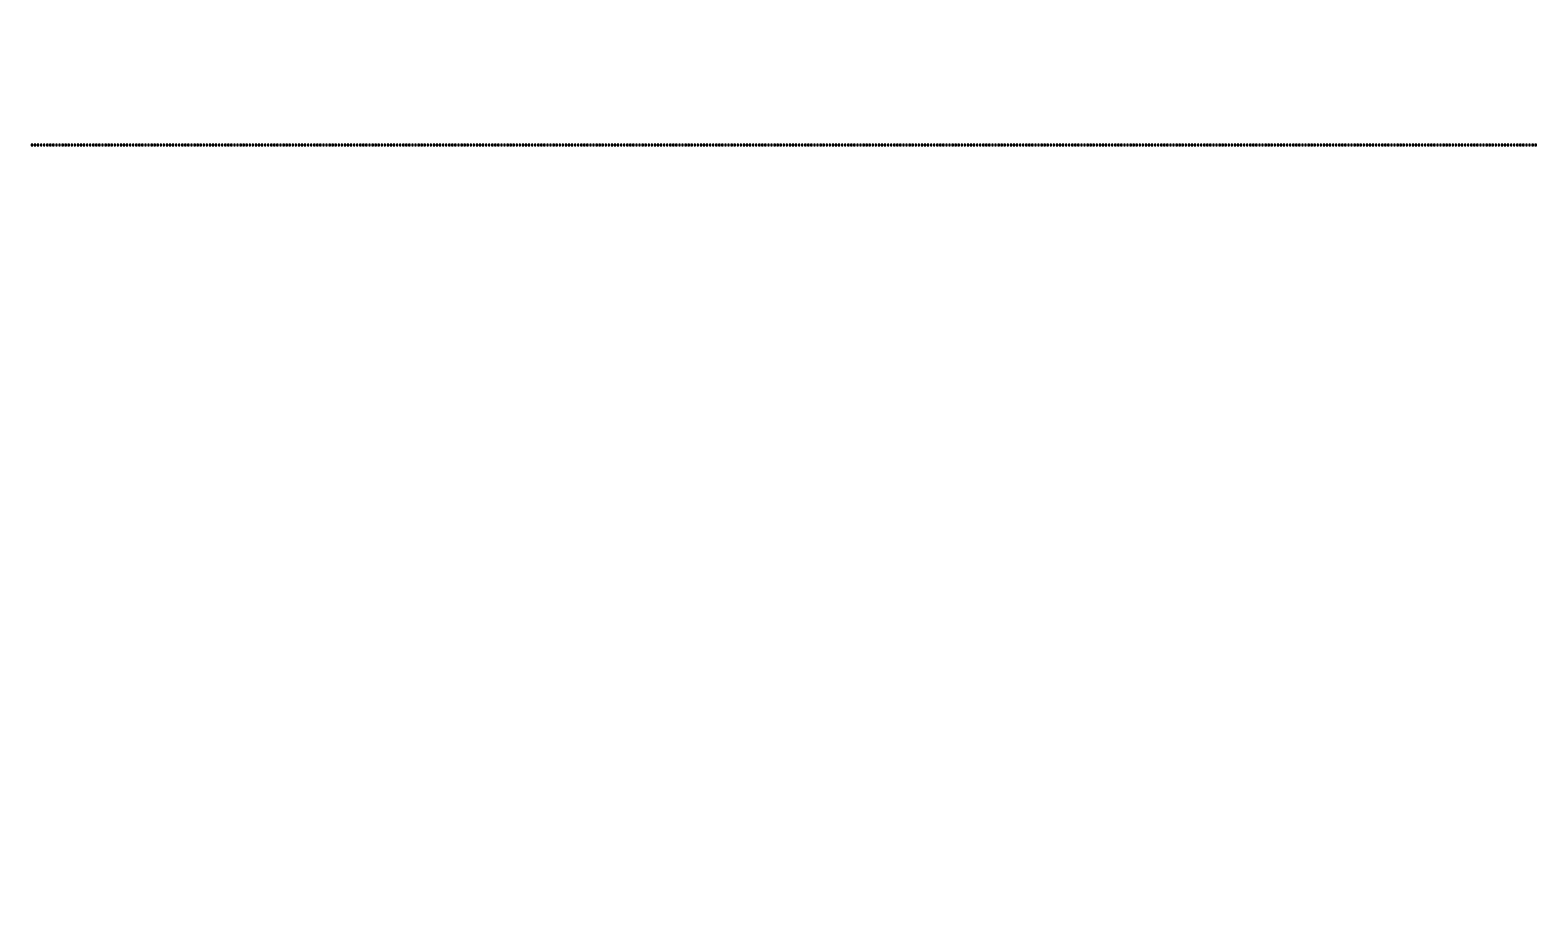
# Model space of a CAD drawing. Header units: inches. Extents: x 734146 to 834146, y 204695 to 304695.
# Drawn here: x 745722 to 748669, y 244279 to 245972 of the extents above; entities that cross this region are included whole.
import ezdxf

# ---------------------------------------------------------------- set-up
doc = ezdxf.new("R2010")
doc.units = ezdxf.units.IN
doc.header["$MEASUREMENT"] = 0

msp = doc.modelspace()

# ---------------------------------------------------------------- linework, layer by layer
for points in [[(745723.6, 245746.1), (745726.6, 245746.1), (745726.6, 245749.1), (745723.6, 245749.1)], [(745729.6, 245746.1), (745732.6, 245746.1), (745732.6, 245749.1), (745729.6, 245749.1)], [(745735.6, 245746.1), (745738.6, 245746.1), (745738.6, 245749.1), (745735.6, 245749.1)], [(745741.6, 245746.1), (745744.6, 245746.1), (745744.6, 245749.1), (745741.6, 245749.1)], [(745747.6, 245746.1), (745750.6, 245746.1), (745750.6, 245749.1), (745747.6, 245749.1)], [(745753.6, 245746.1), (745756.6, 245746.1), (745756.6, 245749.1), (745753.6, 245749.1)], [(745759.6, 245746.1), (745762.6, 245746.1), (745762.6, 245749.1), (745759.6, 245749.1)], [(745765.6, 245746.1), (745768.6, 245746.1), (745768.6, 245749.1), (745765.6, 245749.1)], [(745771.6, 245746.1), (745774.6, 245746.1), (745774.6, 245749.1), (745771.6, 245749.1)], [(745777.6, 245746.1), (745780.6, 245746.1), (745780.6, 245749.1), (745777.6, 245749.1)], [(745783.6, 245746.1), (745786.6, 245746.1), (745786.6, 245749.1), (745783.6, 245749.1)], [(745789.6, 245746.1), (745792.6, 245746.1), (745792.6, 245749.1), (745789.6, 245749.1)], [(745795.6, 245746.1), (745798.6, 245746.1), (745798.6, 245749.1), (745795.6, 245749.1)], [(745801.6, 245746.1), (745804.6, 245746.1), (745804.6, 245749.1), (745801.6, 245749.1)], [(745807.6, 245746.1), (745810.6, 245746.1), (745810.6, 245749.1), (745807.6, 245749.1)], [(745813.6, 245746.1), (745816.6, 245746.1), (745816.6, 245749.1), (745813.6, 245749.1)], [(745819.6, 245746.1), (745822.6, 245746.1), (745822.6, 245749.1), (745819.6, 245749.1)], [(745825.6, 245746.1), (745828.6, 245746.1), (745828.6, 245749.1), (745825.6, 245749.1)], [(745831.6, 245746.1), (745834.6, 245746.1), (745834.6, 245749.1), (745831.6, 245749.1)], [(745837.6, 245746.1), (745840.6, 245746.1), (745840.6, 245749.1), (745837.6, 245749.1)], [(745843.6, 245746.1), (745846.6, 245746.1), (745846.6, 245749.1), (745843.6, 245749.1)], [(745849.6, 245746.1), (745852.6, 245746.1), (745852.6, 245749.1), (745849.6, 245749.1)], [(745855.6, 245746.1), (745858.6, 245746.1), (745858.6, 245749.1), (745855.6, 245749.1)], [(745861.6, 245746.1), (745864.6, 245746.1), (745864.6, 245749.1), (745861.6, 245749.1)], [(745867.6, 245746.1), (745870.6, 245746.1), (745870.6, 245749.1), (745867.6, 245749.1)], [(745873.6, 245746.1), (745876.6, 245746.1), (745876.6, 245749.1), (745873.6, 245749.1)], [(745879.6, 245746.1), (745882.6, 245746.1), (745882.6, 245749.1), (745879.6, 245749.1)], [(745885.6, 245746.1), (745888.6, 245746.1), (745888.6, 245749.1), (745885.6, 245749.1)], [(745891.6, 245746.1), (745894.6, 245746.1), (745894.6, 245749.1), (745891.6, 245749.1)], [(745897.6, 245746.1), (745900.6, 245746.1), (745900.6, 245749.1), (745897.6, 245749.1)], [(745903.6, 245746.1), (745906.6, 245746.1), (745906.6, 245749.1), (745903.6, 245749.1)], [(745909.6, 245746.1), (745912.6, 245746.1), (745912.6, 245749.1), (745909.6, 245749.1)], [(745915.6, 245746.1), (745918.6, 245746.1), (745918.6, 245749.1), (745915.6, 245749.1)], [(745921.6, 245746.1), (745924.6, 245746.1), (745924.6, 245749.1), (745921.6, 245749.1)], [(745927.6, 245746.1), (745930.6, 245746.1), (745930.6, 245749.1), (745927.6, 245749.1)], [(745933.6, 245746.1), (745936.6, 245746.1), (745936.6, 245749.1), (745933.6, 245749.1)], [(745939.6, 245746.1), (745942.6, 245746.1), (745942.6, 245749.1), (745939.6, 245749.1)], [(745945.6, 245746.1), (745948.6, 245746.1), (745948.6, 245749.1), (745945.6, 245749.1)], [(745951.6, 245746.1), (745954.6, 245746.1), (745954.6, 245749.1), (745951.6, 245749.1)], [(745957.6, 245746.1), (745960.6, 245746.1), (745960.6, 245749.1), (745957.6, 245749.1)], [(745963.6, 245746.1), (745966.6, 245746.1), (745966.6, 245749.1), (745963.6, 245749.1)], [(745969.6, 245746.1), (745972.6, 245746.1), (745972.6, 245749.1), (745969.6, 245749.1)], [(745975.6, 245746.1), (745978.6, 245746.1), (745978.6, 245749.1), (745975.6, 245749.1)], [(745981.6, 245746.1), (745984.6, 245746.1), (745984.6, 245749.1), (745981.6, 245749.1)], [(745987.6, 245746.1), (745990.6, 245746.1), (745990.6, 245749.1), (745987.6, 245749.1)], [(745993.6, 245746.1), (745996.6, 245746.1), (745996.6, 245749.1), (745993.6, 245749.1)], [(745999.6, 245746.1), (746002.6, 245746.1), (746002.6, 245749.1), (745999.6, 245749.1)], [(746005.6, 245746.1), (746008.6, 245746.1), (746008.6, 245749.1), (746005.6, 245749.1)], [(746011.6, 245746.1), (746014.6, 245746.1), (746014.6, 245749.1), (746011.6, 245749.1)], [(746017.6, 245746.1), (746020.6, 245746.1), (746020.6, 245749.1), (746017.6, 245749.1)], [(746023.6, 245746.1), (746026.6, 245746.1), (746026.6, 245749.1), (746023.6, 245749.1)], [(746029.6, 245746.1), (746032.6, 245746.1), (746032.6, 245749.1), (746029.6, 245749.1)], [(746035.6, 245746.1), (746038.6, 245746.1), (746038.6, 245749.1), (746035.6, 245749.1)], [(746041.6, 245746.1), (746044.6, 245746.1), (746044.6, 245749.1), (746041.6, 245749.1)], [(746047.6, 245746.1), (746050.6, 245746.1), (746050.6, 245749.1), (746047.6, 245749.1)], [(746053.6, 245746.1), (746056.6, 245746.1), (746056.6, 245749.1), (746053.6, 245749.1)], [(746059.6, 245746.1), (746062.6, 245746.1), (746062.6, 245749.1), (746059.6, 245749.1)], [(746065.6, 245746.1), (746068.6, 245746.1), (746068.6, 245749.1), (746065.6, 245749.1)], [(746071.6, 245746.1), (746074.6, 245746.1), (746074.6, 245749.1), (746071.6, 245749.1)], [(746077.6, 245746.1), (746080.6, 245746.1), (746080.6, 245749.1), (746077.6, 245749.1)], [(746083.6, 245746.1), (746086.6, 245746.1), (746086.6, 245749.1), (746083.6, 245749.1)], [(746089.6, 245746.1), (746092.6, 245746.1), (746092.6, 245749.1), (746089.6, 245749.1)], [(746095.6, 245746.1), (746098.6, 245746.1), (746098.6, 245749.1), (746095.6, 245749.1)], [(746101.6, 245746.1), (746104.6, 245746.1), (746104.6, 245749.1), (746101.6, 245749.1)], [(746107.6, 245746.1), (746110.6, 245746.1), (746110.6, 245749.1), (746107.6, 245749.1)], [(746113.6, 245746.1), (746116.6, 245746.1), (746116.6, 245749.1), (746113.6, 245749.1)], [(746119.6, 245746.1), (746122.6, 245746.1), (746122.6, 245749.1), (746119.6, 245749.1)], [(746125.6, 245746.1), (746128.6, 245746.1), (746128.6, 245749.1), (746125.6, 245749.1)], [(746131.6, 245746.1), (746134.6, 245746.1), (746134.6, 245749.1), (746131.6, 245749.1)], [(746137.6, 245746.1), (746140.6, 245746.1), (746140.6, 245749.1), (746137.6, 245749.1)], [(746143.6, 245746.1), (746146.6, 245746.1), (746146.6, 245749.1), (746143.6, 245749.1)], [(746149.6, 245746.1), (746152.6, 245746.1), (746152.6, 245749.1), (746149.6, 245749.1)], [(746155.6, 245746.1), (746158.6, 245746.1), (746158.6, 245749.1), (746155.6, 245749.1)], [(746161.6, 245746.1), (746164.6, 245746.1), (746164.6, 245749.1), (746161.6, 245749.1)], [(746167.6, 245746.1), (746170.6, 245746.1), (746170.6, 245749.1), (746167.6, 245749.1)], [(746173.6, 245746.1), (746176.6, 245746.1), (746176.6, 245749.1), (746173.6, 245749.1)], [(746179.6, 245746.1), (746182.6, 245746.1), (746182.6, 245749.1), (746179.6, 245749.1)], [(746185.6, 245746.1), (746188.6, 245746.1), (746188.6, 245749.1), (746185.6, 245749.1)], [(746191.6, 245746.1), (746194.6, 245746.1), (746194.6, 245749.1), (746191.6, 245749.1)], [(746197.6, 245746.1), (746200.6, 245746.1), (746200.6, 245749.1), (746197.6, 245749.1)], [(746203.6, 245746.1), (746206.6, 245746.1), (746206.6, 245749.1), (746203.6, 245749.1)], [(746209.6, 245746.1), (746212.6, 245746.1), (746212.6, 245749.1), (746209.6, 245749.1)], [(746215.6, 245746.1), (746218.6, 245746.1), (746218.6, 245749.1), (746215.6, 245749.1)], [(746221.6, 245746.1), (746224.6, 245746.1), (746224.6, 245749.1), (746221.6, 245749.1)], [(746227.6, 245746.1), (746230.6, 245746.1), (746230.6, 245749.1), (746227.6, 245749.1)], [(746233.6, 245746.1), (746236.6, 245746.1), (746236.6, 245749.1), (746233.6, 245749.1)], [(746239.6, 245746.1), (746242.6, 245746.1), (746242.6, 245749.1), (746239.6, 245749.1)], [(746245.6, 245746.1), (746248.6, 245746.1), (746248.6, 245749.1), (746245.6, 245749.1)], [(746251.6, 245746.1), (746254.6, 245746.1), (746254.6, 245749.1), (746251.6, 245749.1)], [(746257.6, 245746.1), (746260.6, 245746.1), (746260.6, 245749.1), (746257.6, 245749.1)], [(746263.6, 245746.1), (746266.6, 245746.1), (746266.6, 245749.1), (746263.6, 245749.1)], [(746269.6, 245746.1), (746272.6, 245746.1), (746272.6, 245749.1), (746269.6, 245749.1)], [(746275.6, 245746.1), (746278.6, 245746.1), (746278.6, 245749.1), (746275.6, 245749.1)], [(746281.6, 245746.1), (746284.6, 245746.1), (746284.6, 245749.1), (746281.6, 245749.1)], [(746287.6, 245746.1), (746290.6, 245746.1), (746290.6, 245749.1), (746287.6, 245749.1)], [(746293.6, 245746.1), (746296.6, 245746.1), (746296.6, 245749.1), (746293.6, 245749.1)], [(746299.6, 245746.1), (746302.6, 245746.1), (746302.6, 245749.1), (746299.6, 245749.1)], [(746305.6, 245746.1), (746308.6, 245746.1), (746308.6, 245749.1), (746305.6, 245749.1)], [(746311.6, 245746.1), (746314.6, 245746.1), (746314.6, 245749.1), (746311.6, 245749.1)], [(746317.6, 245746.1), (746320.6, 245746.1), (746320.6, 245749.1), (746317.6, 245749.1)], [(746323.6, 245746.1), (746326.6, 245746.1), (746326.6, 245749.1), (746323.6, 245749.1)], [(746329.6, 245746.1), (746332.6, 245746.1), (746332.6, 245749.1), (746329.6, 245749.1)], [(746335.6, 245746.1), (746338.6, 245746.1), (746338.6, 245749.1), (746335.6, 245749.1)], [(746341.6, 245746.1), (746344.6, 245746.1), (746344.6, 245749.1), (746341.6, 245749.1)], [(746347.6, 245746.1), (746350.6, 245746.1), (746350.6, 245749.1), (746347.6, 245749.1)], [(746353.6, 245746.1), (746356.6, 245746.1), (746356.6, 245749.1), (746353.6, 245749.1)], [(746359.6, 245746.1), (746362.6, 245746.1), (746362.6, 245749.1), (746359.6, 245749.1)], [(746365.6, 245746.1), (746368.6, 245746.1), (746368.6, 245749.1), (746365.6, 245749.1)], [(746371.6, 245746.1), (746374.6, 245746.1), (746374.6, 245749.1), (746371.6, 245749.1)], [(746377.6, 245746.1), (746380.6, 245746.1), (746380.6, 245749.1), (746377.6, 245749.1)], [(746383.6, 245746.1), (746386.6, 245746.1), (746386.6, 245749.1), (746383.6, 245749.1)], [(746389.6, 245746.1), (746392.6, 245746.1), (746392.6, 245749.1), (746389.6, 245749.1)], [(746395.6, 245746.1), (746398.6, 245746.1), (746398.6, 245749.1), (746395.6, 245749.1)], [(746401.6, 245746.1), (746404.6, 245746.1), (746404.6, 245749.1), (746401.6, 245749.1)], [(746407.6, 245746.1), (746410.6, 245746.1), (746410.6, 245749.1), (746407.6, 245749.1)], [(746413.6, 245746.1), (746416.6, 245746.1), (746416.6, 245749.1), (746413.6, 245749.1)], [(746419.6, 245746.1), (746422.6, 245746.1), (746422.6, 245749.1), (746419.6, 245749.1)], [(746425.6, 245746.1), (746428.6, 245746.1), (746428.6, 245749.1), (746425.6, 245749.1)], [(746431.6, 245746.1), (746434.6, 245746.1), (746434.6, 245749.1), (746431.6, 245749.1)], [(746437.6, 245746.1), (746440.6, 245746.1), (746440.6, 245749.1), (746437.6, 245749.1)], [(746443.6, 245746.1), (746446.6, 245746.1), (746446.6, 245749.1), (746443.6, 245749.1)], [(746449.6, 245746.1), (746452.6, 245746.1), (746452.6, 245749.1), (746449.6, 245749.1)], [(746455.6, 245746.1), (746458.6, 245746.1), (746458.6, 245749.1), (746455.6, 245749.1)], [(746461.6, 245746.1), (746464.6, 245746.1), (746464.6, 245749.1), (746461.6, 245749.1)], [(746467.6, 245746.1), (746470.6, 245746.1), (746470.6, 245749.1), (746467.6, 245749.1)], [(746473.6, 245746.1), (746476.6, 245746.1), (746476.6, 245749.1), (746473.6, 245749.1)], [(746479.6, 245746.1), (746482.6, 245746.1), (746482.6, 245749.1), (746479.6, 245749.1)], [(746485.6, 245746.1), (746488.6, 245746.1), (746488.6, 245749.1), (746485.6, 245749.1)], [(746491.6, 245746.1), (746494.6, 245746.1), (746494.6, 245749.1), (746491.6, 245749.1)], [(746497.6, 245746.1), (746500.6, 245746.1), (746500.6, 245749.1), (746497.6, 245749.1)], [(746503.6, 245746.1), (746506.6, 245746.1), (746506.6, 245749.1), (746503.6, 245749.1)], [(746509.6, 245746.1), (746512.6, 245746.1), (746512.6, 245749.1), (746509.6, 245749.1)], [(746515.6, 245746.1), (746518.6, 245746.1), (746518.6, 245749.1), (746515.6, 245749.1)], [(746521.6, 245746.1), (746524.6, 245746.1), (746524.6, 245749.1), (746521.6, 245749.1)], [(746527.6, 245746.1), (746530.6, 245746.1), (746530.6, 245749.1), (746527.6, 245749.1)], [(746533.6, 245746.1), (746536.6, 245746.1), (746536.6, 245749.1), (746533.6, 245749.1)], [(746539.6, 245746.1), (746542.6, 245746.1), (746542.6, 245749.1), (746539.6, 245749.1)], [(746545.6, 245746.1), (746548.6, 245746.1), (746548.6, 245749.1), (746545.6, 245749.1)], [(746551.6, 245746.1), (746554.6, 245746.1), (746554.6, 245749.1), (746551.6, 245749.1)], [(746557.6, 245746.1), (746560.6, 245746.1), (746560.6, 245749.1), (746557.6, 245749.1)], [(746563.6, 245746.1), (746566.6, 245746.1), (746566.6, 245749.1), (746563.6, 245749.1)], [(746569.6, 245746.1), (746572.6, 245746.1), (746572.6, 245749.1), (746569.6, 245749.1)], [(746575.6, 245746.1), (746578.6, 245746.1), (746578.6, 245749.1), (746575.6, 245749.1)], [(746581.6, 245746.1), (746584.6, 245746.1), (746584.6, 245749.1), (746581.6, 245749.1)], [(746587.6, 245746.1), (746590.6, 245746.1), (746590.6, 245749.1), (746587.6, 245749.1)], [(746593.6, 245746.1), (746596.6, 245746.1), (746596.6, 245749.1), (746593.6, 245749.1)], [(746599.6, 245746.1), (746602.6, 245746.1), (746602.6, 245749.1), (746599.6, 245749.1)], [(746605.6, 245746.1), (746608.6, 245746.1), (746608.6, 245749.1), (746605.6, 245749.1)], [(746611.6, 245746.1), (746614.6, 245746.1), (746614.6, 245749.1), (746611.6, 245749.1)], [(746617.6, 245746.1), (746620.6, 245746.1), (746620.6, 245749.1), (746617.6, 245749.1)], [(746623.6, 245746.1), (746626.6, 245746.1), (746626.6, 245749.1), (746623.6, 245749.1)], [(746629.6, 245746.1), (746632.6, 245746.1), (746632.6, 245749.1), (746629.6, 245749.1)], [(746635.6, 245746.1), (746638.6, 245746.1), (746638.6, 245749.1), (746635.6, 245749.1)], [(746641.6, 245746.1), (746644.6, 245746.1), (746644.6, 245749.1), (746641.6, 245749.1)], [(746647.6, 245746.1), (746650.6, 245746.1), (746650.6, 245749.1), (746647.6, 245749.1)], [(746653.6, 245746.1), (746656.6, 245746.1), (746656.6, 245749.1), (746653.6, 245749.1)], [(746659.6, 245746.1), (746662.6, 245746.1), (746662.6, 245749.1), (746659.6, 245749.1)], [(746665.6, 245746.1), (746668.6, 245746.1), (746668.6, 245749.1), (746665.6, 245749.1)], [(746671.6, 245746.1), (746674.6, 245746.1), (746674.6, 245749.1), (746671.6, 245749.1)], [(746677.6, 245746.1), (746680.6, 245746.1), (746680.6, 245749.1), (746677.6, 245749.1)], [(746683.6, 245746.1), (746686.6, 245746.1), (746686.6, 245749.1), (746683.6, 245749.1)], [(746689.6, 245746.1), (746692.6, 245746.1), (746692.6, 245749.1), (746689.6, 245749.1)], [(746695.6, 245746.1), (746698.6, 245746.1), (746698.6, 245749.1), (746695.6, 245749.1)], [(746701.6, 245746.1), (746704.6, 245746.1), (746704.6, 245749.1), (746701.6, 245749.1)], [(746707.6, 245746.1), (746710.6, 245746.1), (746710.6, 245749.1), (746707.6, 245749.1)], [(746713.6, 245746.1), (746716.6, 245746.1), (746716.6, 245749.1), (746713.6, 245749.1)], [(746719.6, 245746.1), (746722.6, 245746.1), (746722.6, 245749.1), (746719.6, 245749.1)], [(746725.6, 245746.1), (746728.6, 245746.1), (746728.6, 245749.1), (746725.6, 245749.1)], [(746731.6, 245746.1), (746734.6, 245746.1), (746734.6, 245749.1), (746731.6, 245749.1)], [(746737.6, 245746.1), (746740.6, 245746.1), (746740.6, 245749.1), (746737.6, 245749.1)], [(746743.6, 245746.1), (746746.6, 245746.1), (746746.6, 245749.1), (746743.6, 245749.1)], [(746749.6, 245746.1), (746752.6, 245746.1), (746752.6, 245749.1), (746749.6, 245749.1)], [(746755.6, 245746.1), (746758.6, 245746.1), (746758.6, 245749.1), (746755.6, 245749.1)], [(746761.6, 245746.1), (746764.6, 245746.1), (746764.6, 245749.1), (746761.6, 245749.1)], [(746767.6, 245746.1), (746770.6, 245746.1), (746770.6, 245749.1), (746767.6, 245749.1)], [(746773.6, 245746.1), (746776.6, 245746.1), (746776.6, 245749.1), (746773.6, 245749.1)], [(746779.6, 245746.1), (746782.6, 245746.1), (746782.6, 245749.1), (746779.6, 245749.1)], [(746785.6, 245746.1), (746788.6, 245746.1), (746788.6, 245749.1), (746785.6, 245749.1)], [(746791.6, 245746.1), (746794.6, 245746.1), (746794.6, 245749.1), (746791.6, 245749.1)], [(746797.6, 245746.1), (746800.6, 245746.1), (746800.6, 245749.1), (746797.6, 245749.1)], [(746803.6, 245746.1), (746806.6, 245746.1), (746806.6, 245749.1), (746803.6, 245749.1)], [(746809.6, 245746.1), (746812.6, 245746.1), (746812.6, 245749.1), (746809.6, 245749.1)], [(746815.6, 245746.1), (746818.6, 245746.1), (746818.6, 245749.1), (746815.6, 245749.1)], [(746821.6, 245746.1), (746824.6, 245746.1), (746824.6, 245749.1), (746821.6, 245749.1)], [(746827.6, 245746.1), (746830.6, 245746.1), (746830.6, 245749.1), (746827.6, 245749.1)], [(746833.6, 245746.1), (746836.6, 245746.1), (746836.6, 245749.1), (746833.6, 245749.1)], [(746839.6, 245746.1), (746842.6, 245746.1), (746842.6, 245749.1), (746839.6, 245749.1)], [(746845.6, 245746.1), (746848.6, 245746.1), (746848.6, 245749.1), (746845.6, 245749.1)], [(746851.6, 245746.1), (746854.6, 245746.1), (746854.6, 245749.1), (746851.6, 245749.1)], [(746857.6, 245746.1), (746860.6, 245746.1), (746860.6, 245749.1), (746857.6, 245749.1)], [(746863.6, 245746.1), (746866.6, 245746.1), (746866.6, 245749.1), (746863.6, 245749.1)], [(746869.6, 245746.1), (746872.6, 245746.1), (746872.6, 245749.1), (746869.6, 245749.1)], [(746875.6, 245746.1), (746878.6, 245746.1), (746878.6, 245749.1), (746875.6, 245749.1)], [(746881.6, 245746.1), (746884.6, 245746.1), (746884.6, 245749.1), (746881.6, 245749.1)], [(746887.6, 245746.1), (746890.6, 245746.1), (746890.6, 245749.1), (746887.6, 245749.1)], [(746893.6, 245746.1), (746896.6, 245746.1), (746896.6, 245749.1), (746893.6, 245749.1)], [(746899.6, 245746.1), (746902.6, 245746.1), (746902.6, 245749.1), (746899.6, 245749.1)], [(746905.6, 245746.1), (746908.6, 245746.1), (746908.6, 245749.1), (746905.6, 245749.1)], [(746911.6, 245746.1), (746914.6, 245746.1), (746914.6, 245749.1), (746911.6, 245749.1)], [(746917.6, 245746.1), (746920.6, 245746.1), (746920.6, 245749.1), (746917.6, 245749.1)], [(746923.6, 245746.1), (746926.6, 245746.1), (746926.6, 245749.1), (746923.6, 245749.1)], [(746929.6, 245746.1), (746932.6, 245746.1), (746932.6, 245749.1), (746929.6, 245749.1)], [(746935.6, 245746.1), (746938.6, 245746.1), (746938.6, 245749.1), (746935.6, 245749.1)], [(746941.6, 245746.1), (746944.6, 245746.1), (746944.6, 245749.1), (746941.6, 245749.1)], [(746947.6, 245746.1), (746950.6, 245746.1), (746950.6, 245749.1), (746947.6, 245749.1)], [(746953.6, 245746.1), (746956.6, 245746.1), (746956.6, 245749.1), (746953.6, 245749.1)], [(746959.6, 245746.1), (746962.6, 245746.1), (746962.6, 245749.1), (746959.6, 245749.1)], [(746965.6, 245746.1), (746968.6, 245746.1), (746968.6, 245749.1), (746965.6, 245749.1)], [(746971.6, 245746.1), (746974.6, 245746.1), (746974.6, 245749.1), (746971.6, 245749.1)], [(746977.6, 245746.1), (746980.6, 245746.1), (746980.6, 245749.1), (746977.6, 245749.1)], [(746983.6, 245746.1), (746986.6, 245746.1), (746986.6, 245749.1), (746983.6, 245749.1)], [(746989.6, 245746.1), (746992.6, 245746.1), (746992.6, 245749.1), (746989.6, 245749.1)], [(746995.6, 245746.1), (746998.6, 245746.1), (746998.6, 245749.1), (746995.6, 245749.1)], [(747001.6, 245746.1), (747004.6, 245746.1), (747004.6, 245749.1), (747001.6, 245749.1)], [(747007.6, 245746.1), (747010.6, 245746.1), (747010.6, 245749.1), (747007.6, 245749.1)], [(747013.6, 245746.1), (747016.6, 245746.1), (747016.6, 245749.1), (747013.6, 245749.1)], [(747019.6, 245746.1), (747022.6, 245746.1), (747022.6, 245749.1), (747019.6, 245749.1)], [(747025.6, 245746.1), (747028.6, 245746.1), (747028.6, 245749.1), (747025.6, 245749.1)], [(747031.6, 245746.1), (747034.6, 245746.1), (747034.6, 245749.1), (747031.6, 245749.1)], [(747037.6, 245746.1), (747040.6, 245746.1), (747040.6, 245749.1), (747037.6, 245749.1)], [(747043.6, 245746.1), (747046.6, 245746.1), (747046.6, 245749.1), (747043.6, 245749.1)], [(747049.6, 245746.1), (747052.6, 245746.1), (747052.6, 245749.1), (747049.6, 245749.1)], [(747055.6, 245746.1), (747058.6, 245746.1), (747058.6, 245749.1), (747055.6, 245749.1)], [(747061.6, 245746.1), (747064.6, 245746.1), (747064.6, 245749.1), (747061.6, 245749.1)], [(747067.6, 245746.1), (747070.6, 245746.1), (747070.6, 245749.1), (747067.6, 245749.1)], [(747073.6, 245746.1), (747076.6, 245746.1), (747076.6, 245749.1), (747073.6, 245749.1)], [(747079.6, 245746.1), (747082.6, 245746.1), (747082.6, 245749.1), (747079.6, 245749.1)], [(747085.6, 245746.1), (747088.6, 245746.1), (747088.6, 245749.1), (747085.6, 245749.1)], [(747091.6, 245746.1), (747094.6, 245746.1), (747094.6, 245749.1), (747091.6, 245749.1)], [(747097.6, 245746.1), (747100.6, 245746.1), (747100.6, 245749.1), (747097.6, 245749.1)], [(747103.6, 245746.1), (747106.6, 245746.1), (747106.6, 245749.1), (747103.6, 245749.1)], [(747109.6, 245746.1), (747112.6, 245746.1), (747112.6, 245749.1), (747109.6, 245749.1)], [(747115.6, 245746.1), (747118.6, 245746.1), (747118.6, 245749.1), (747115.6, 245749.1)], [(747121.6, 245746.1), (747124.6, 245746.1), (747124.6, 245749.1), (747121.6, 245749.1)], [(747127.6, 245746.1), (747130.6, 245746.1), (747130.6, 245749.1), (747127.6, 245749.1)], [(747133.6, 245746.1), (747136.6, 245746.1), (747136.6, 245749.1), (747133.6, 245749.1)], [(747139.6, 245746.1), (747142.6, 245746.1), (747142.6, 245749.1), (747139.6, 245749.1)], [(747145.6, 245746.1), (747148.6, 245746.1), (747148.6, 245749.1), (747145.6, 245749.1)], [(747151.6, 245746.1), (747154.6, 245746.1), (747154.6, 245749.1), (747151.6, 245749.1)], [(747157.6, 245746.1), (747160.6, 245746.1), (747160.6, 245749.1), (747157.6, 245749.1)], [(747163.6, 245746.1), (747166.6, 245746.1), (747166.6, 245749.1), (747163.6, 245749.1)], [(747169.6, 245746.1), (747172.6, 245746.1), (747172.6, 245749.1), (747169.6, 245749.1)], [(747175.6, 245746.1), (747178.6, 245746.1), (747178.6, 245749.1), (747175.6, 245749.1)], [(747181.6, 245746.1), (747184.6, 245746.1), (747184.6, 245749.1), (747181.6, 245749.1)], [(747187.6, 245746.1), (747190.6, 245746.1), (747190.6, 245749.1), (747187.6, 245749.1)], [(747193.6, 245746.1), (747196.6, 245746.1), (747196.6, 245749.1), (747193.6, 245749.1)], [(747199.6, 245746.1), (747202.6, 245746.1), (747202.6, 245749.1), (747199.6, 245749.1)], [(747205.6, 245746.1), (747208.6, 245746.1), (747208.6, 245749.1), (747205.6, 245749.1)], [(747211.6, 245746.1), (747214.6, 245746.1), (747214.6, 245749.1), (747211.6, 245749.1)], [(747217.6, 245746.1), (747220.6, 245746.1), (747220.6, 245749.1), (747217.6, 245749.1)], [(747223.6, 245746.1), (747226.6, 245746.1), (747226.6, 245749.1), (747223.6, 245749.1)], [(747229.6, 245746.1), (747232.6, 245746.1), (747232.6, 245749.1), (747229.6, 245749.1)], [(747235.6, 245746.1), (747238.6, 245746.1), (747238.6, 245749.1), (747235.6, 245749.1)], [(747241.6, 245746.1), (747244.6, 245746.1), (747244.6, 245749.1), (747241.6, 245749.1)], [(747247.6, 245746.1), (747250.6, 245746.1), (747250.6, 245749.1), (747247.6, 245749.1)], [(747253.6, 245746.1), (747256.6, 245746.1), (747256.6, 245749.1), (747253.6, 245749.1)], [(747259.6, 245746.1), (747262.6, 245746.1), (747262.6, 245749.1), (747259.6, 245749.1)], [(747265.6, 245746.1), (747268.6, 245746.1), (747268.6, 245749.1), (747265.6, 245749.1)], [(747271.6, 245746.1), (747274.6, 245746.1), (747274.6, 245749.1), (747271.6, 245749.1)], [(747277.6, 245746.1), (747280.6, 245746.1), (747280.6, 245749.1), (747277.6, 245749.1)], [(747283.6, 245746.1), (747286.6, 245746.1), (747286.6, 245749.1), (747283.6, 245749.1)], [(747289.6, 245746.1), (747292.6, 245746.1), (747292.6, 245749.1), (747289.6, 245749.1)], [(747295.6, 245746.1), (747298.6, 245746.1), (747298.6, 245749.1), (747295.6, 245749.1)], [(747301.6, 245746.1), (747304.6, 245746.1), (747304.6, 245749.1), (747301.6, 245749.1)], [(747307.6, 245746.1), (747310.6, 245746.1), (747310.6, 245749.1), (747307.6, 245749.1)], [(747313.6, 245746.1), (747316.6, 245746.1), (747316.6, 245749.1), (747313.6, 245749.1)], [(747319.6, 245746.1), (747322.6, 245746.1), (747322.6, 245749.1), (747319.6, 245749.1)], [(747325.6, 245746.1), (747328.6, 245746.1), (747328.6, 245749.1), (747325.6, 245749.1)], [(747331.6, 245746.1), (747334.6, 245746.1), (747334.6, 245749.1), (747331.6, 245749.1)], [(747337.6, 245746.1), (747340.6, 245746.1), (747340.6, 245749.1), (747337.6, 245749.1)], [(747343.6, 245746.1), (747346.6, 245746.1), (747346.6, 245749.1), (747343.6, 245749.1)], [(747349.6, 245746.1), (747352.6, 245746.1), (747352.6, 245749.1), (747349.6, 245749.1)], [(747355.6, 245746.1), (747358.6, 245746.1), (747358.6, 245749.1), (747355.6, 245749.1)], [(747361.6, 245746.1), (747364.6, 245746.1), (747364.6, 245749.1), (747361.6, 245749.1)], [(747367.6, 245746.1), (747370.6, 245746.1), (747370.6, 245749.1), (747367.6, 245749.1)], [(747373.6, 245746.1), (747376.6, 245746.1), (747376.6, 245749.1), (747373.6, 245749.1)], [(747379.6, 245746.1), (747382.6, 245746.1), (747382.6, 245749.1), (747379.6, 245749.1)], [(747385.6, 245746.1), (747388.6, 245746.1), (747388.6, 245749.1), (747385.6, 245749.1)], [(747391.6, 245746.1), (747394.6, 245746.1), (747394.6, 245749.1), (747391.6, 245749.1)], [(747397.6, 245746.1), (747400.6, 245746.1), (747400.6, 245749.1), (747397.6, 245749.1)], [(747403.6, 245746.1), (747406.6, 245746.1), (747406.6, 245749.1), (747403.6, 245749.1)], [(747409.6, 245746.1), (747412.6, 245746.1), (747412.6, 245749.1), (747409.6, 245749.1)], [(747415.6, 245746.1), (747418.6, 245746.1), (747418.6, 245749.1), (747415.6, 245749.1)], [(747421.6, 245746.1), (747424.6, 245746.1), (747424.6, 245749.1), (747421.6, 245749.1)], [(747427.6, 245746.1), (747430.6, 245746.1), (747430.6, 245749.1), (747427.6, 245749.1)], [(747433.6, 245746.1), (747436.6, 245746.1), (747436.6, 245749.1), (747433.6, 245749.1)], [(747439.6, 245746.1), (747442.6, 245746.1), (747442.6, 245749.1), (747439.6, 245749.1)], [(747445.6, 245746.1), (747448.6, 245746.1), (747448.6, 245749.1), (747445.6, 245749.1)], [(747451.6, 245746.1), (747454.6, 245746.1), (747454.6, 245749.1), (747451.6, 245749.1)], [(747457.6, 245746.1), (747460.6, 245746.1), (747460.6, 245749.1), (747457.6, 245749.1)], [(747463.6, 245746.1), (747466.6, 245746.1), (747466.6, 245749.1), (747463.6, 245749.1)], [(747469.6, 245746.1), (747472.6, 245746.1), (747472.6, 245749.1), (747469.6, 245749.1)], [(747475.6, 245746.1), (747478.6, 245746.1), (747478.6, 245749.1), (747475.6, 245749.1)], [(747481.6, 245746.1), (747484.6, 245746.1), (747484.6, 245749.1), (747481.6, 245749.1)], [(747487.6, 245746.1), (747490.6, 245746.1), (747490.6, 245749.1), (747487.6, 245749.1)], [(747493.6, 245746.1), (747496.6, 245746.1), (747496.6, 245749.1), (747493.6, 245749.1)], [(747499.6, 245746.1), (747502.6, 245746.1), (747502.6, 245749.1), (747499.6, 245749.1)], [(747505.6, 245746.1), (747508.6, 245746.1), (747508.6, 245749.1), (747505.6, 245749.1)], [(747511.6, 245746.1), (747514.6, 245746.1), (747514.6, 245749.1), (747511.6, 245749.1)], [(747517.6, 245746.1), (747520.6, 245746.1), (747520.6, 245749.1), (747517.6, 245749.1)], [(747523.6, 245746.1), (747526.6, 245746.1), (747526.6, 245749.1), (747523.6, 245749.1)], [(747529.6, 245746.1), (747532.6, 245746.1), (747532.6, 245749.1), (747529.6, 245749.1)], [(747535.6, 245746.1), (747538.6, 245746.1), (747538.6, 245749.1), (747535.6, 245749.1)], [(747541.6, 245746.1), (747544.6, 245746.1), (747544.6, 245749.1), (747541.6, 245749.1)], [(747547.6, 245746.1), (747550.6, 245746.1), (747550.6, 245749.1), (747547.6, 245749.1)], [(747553.6, 245746.1), (747556.6, 245746.1), (747556.6, 245749.1), (747553.6, 245749.1)], [(747559.6, 245746.1), (747562.6, 245746.1), (747562.6, 245749.1), (747559.6, 245749.1)], [(747565.6, 245746.1), (747568.6, 245746.1), (747568.6, 245749.1), (747565.6, 245749.1)], [(747571.6, 245746.1), (747574.6, 245746.1), (747574.6, 245749.1), (747571.6, 245749.1)], [(747577.6, 245746.1), (747580.6, 245746.1), (747580.6, 245749.1), (747577.6, 245749.1)], [(747583.6, 245746.1), (747586.6, 245746.1), (747586.6, 245749.1), (747583.6, 245749.1)], [(747589.6, 245746.1), (747592.6, 245746.1), (747592.6, 245749.1), (747589.6, 245749.1)], [(747595.6, 245746.1), (747598.6, 245746.1), (747598.6, 245749.1), (747595.6, 245749.1)], [(747601.6, 245746.1), (747604.6, 245746.1), (747604.6, 245749.1), (747601.6, 245749.1)], [(747607.6, 245746.1), (747610.6, 245746.1), (747610.6, 245749.1), (747607.6, 245749.1)], [(747613.6, 245746.1), (747616.6, 245746.1), (747616.6, 245749.1), (747613.6, 245749.1)], [(747619.6, 245746.1), (747622.6, 245746.1), (747622.6, 245749.1), (747619.6, 245749.1)], [(747625.6, 245746.1), (747628.6, 245746.1), (747628.6, 245749.1), (747625.6, 245749.1)], [(747631.6, 245746.1), (747634.6, 245746.1), (747634.6, 245749.1), (747631.6, 245749.1)], [(747637.6, 245746.1), (747640.6, 245746.1), (747640.6, 245749.1), (747637.6, 245749.1)], [(747643.6, 245746.1), (747646.6, 245746.1), (747646.6, 245749.1), (747643.6, 245749.1)], [(747649.6, 245746.1), (747652.6, 245746.1), (747652.6, 245749.1), (747649.6, 245749.1)], [(747655.6, 245746.1), (747658.6, 245746.1), (747658.6, 245749.1), (747655.6, 245749.1)], [(747661.6, 245746.1), (747664.6, 245746.1), (747664.6, 245749.1), (747661.6, 245749.1)], [(747667.6, 245746.1), (747670.6, 245746.1), (747670.6, 245749.1), (747667.6, 245749.1)], [(747673.6, 245746.1), (747676.6, 245746.1), (747676.6, 245749.1), (747673.6, 245749.1)], [(747679.6, 245746.1), (747682.6, 245746.1), (747682.6, 245749.1), (747679.6, 245749.1)], [(747685.6, 245746.1), (747688.6, 245746.1), (747688.6, 245749.1), (747685.6, 245749.1)], [(747691.6, 245746.1), (747694.6, 245746.1), (747694.6, 245749.1), (747691.6, 245749.1)], [(747697.6, 245746.1), (747700.6, 245746.1), (747700.6, 245749.1), (747697.6, 245749.1)], [(747703.6, 245746.1), (747706.6, 245746.1), (747706.6, 245749.1), (747703.6, 245749.1)], [(747709.6, 245746.1), (747712.6, 245746.1), (747712.6, 245749.1), (747709.6, 245749.1)], [(747715.6, 245746.1), (747718.6, 245746.1), (747718.6, 245749.1), (747715.6, 245749.1)], [(747721.6, 245746.1), (747724.6, 245746.1), (747724.6, 245749.1), (747721.6, 245749.1)], [(747727.6, 245746.1), (747730.6, 245746.1), (747730.6, 245749.1), (747727.6, 245749.1)], [(747733.6, 245746.1), (747736.6, 245746.1), (747736.6, 245749.1), (747733.6, 245749.1)], [(747739.6, 245746.1), (747742.6, 245746.1), (747742.6, 245749.1), (747739.6, 245749.1)], [(747745.6, 245746.1), (747748.6, 245746.1), (747748.6, 245749.1), (747745.6, 245749.1)], [(747751.6, 245746.1), (747754.6, 245746.1), (747754.6, 245749.1), (747751.6, 245749.1)], [(747757.6, 245746.1), (747760.6, 245746.1), (747760.6, 245749.1), (747757.6, 245749.1)], [(747763.6, 245746.1), (747766.6, 245746.1), (747766.6, 245749.1), (747763.6, 245749.1)], [(747769.6, 245746.1), (747772.6, 245746.1), (747772.6, 245749.1), (747769.6, 245749.1)], [(747775.6, 245746.1), (747778.6, 245746.1), (747778.6, 245749.1), (747775.6, 245749.1)], [(747781.6, 245746.1), (747784.6, 245746.1), (747784.6, 245749.1), (747781.6, 245749.1)], [(747787.6, 245746.1), (747790.6, 245746.1), (747790.6, 245749.1), (747787.6, 245749.1)], [(747793.6, 245746.1), (747796.6, 245746.1), (747796.6, 245749.1), (747793.6, 245749.1)], [(747799.6, 245746.1), (747802.6, 245746.1), (747802.6, 245749.1), (747799.6, 245749.1)], [(747805.6, 245746.1), (747808.6, 245746.1), (747808.6, 245749.1), (747805.6, 245749.1)], [(747811.6, 245746.1), (747814.6, 245746.1), (747814.6, 245749.1), (747811.6, 245749.1)], [(747817.6, 245746.1), (747820.6, 245746.1), (747820.6, 245749.1), (747817.6, 245749.1)], [(747823.6, 245746.1), (747826.6, 245746.1), (747826.6, 245749.1), (747823.6, 245749.1)], [(747829.6, 245746.1), (747832.6, 245746.1), (747832.6, 245749.1), (747829.6, 245749.1)], [(747835.6, 245746.1), (747838.6, 245746.1), (747838.6, 245749.1), (747835.6, 245749.1)], [(747841.6, 245746.1), (747844.6, 245746.1), (747844.6, 245749.1), (747841.6, 245749.1)], [(747847.6, 245746.1), (747850.6, 245746.1), (747850.6, 245749.1), (747847.6, 245749.1)], [(747853.6, 245746.1), (747856.6, 245746.1), (747856.6, 245749.1), (747853.6, 245749.1)], [(747859.6, 245746.1), (747862.6, 245746.1), (747862.6, 245749.1), (747859.6, 245749.1)], [(747865.6, 245746.1), (747868.6, 245746.1), (747868.6, 245749.1), (747865.6, 245749.1)], [(747871.6, 245746.1), (747874.6, 245746.1), (747874.6, 245749.1), (747871.6, 245749.1)], [(747877.6, 245746.1), (747880.6, 245746.1), (747880.6, 245749.1), (747877.6, 245749.1)], [(747883.6, 245746.1), (747886.6, 245746.1), (747886.6, 245749.1), (747883.6, 245749.1)], [(747889.6, 245746.1), (747892.6, 245746.1), (747892.6, 245749.1), (747889.6, 245749.1)], [(747895.6, 245746.1), (747898.6, 245746.1), (747898.6, 245749.1), (747895.6, 245749.1)], [(747901.6, 245746.1), (747904.6, 245746.1), (747904.6, 245749.1), (747901.6, 245749.1)], [(747907.6, 245746.1), (747910.6, 245746.1), (747910.6, 245749.1), (747907.6, 245749.1)], [(747913.6, 245746.1), (747916.6, 245746.1), (747916.6, 245749.1), (747913.6, 245749.1)], [(747919.6, 245746.1), (747922.6, 245746.1), (747922.6, 245749.1), (747919.6, 245749.1)], [(747925.6, 245746.1), (747928.6, 245746.1), (747928.6, 245749.1), (747925.6, 245749.1)], [(747931.6, 245746.1), (747934.6, 245746.1), (747934.6, 245749.1), (747931.6, 245749.1)], [(747937.6, 245746.1), (747940.6, 245746.1), (747940.6, 245749.1), (747937.6, 245749.1)], [(747943.6, 245746.1), (747946.6, 245746.1), (747946.6, 245749.1), (747943.6, 245749.1)], [(747949.6, 245746.1), (747952.6, 245746.1), (747952.6, 245749.1), (747949.6, 245749.1)], [(747955.6, 245746.1), (747958.6, 245746.1), (747958.6, 245749.1), (747955.6, 245749.1)], [(747961.6, 245746.1), (747964.6, 245746.1), (747964.6, 245749.1), (747961.6, 245749.1)], [(747967.6, 245746.1), (747970.6, 245746.1), (747970.6, 245749.1), (747967.6, 245749.1)], [(747973.6, 245746.1), (747976.6, 245746.1), (747976.6, 245749.1), (747973.6, 245749.1)], [(747979.6, 245746.1), (747982.6, 245746.1), (747982.6, 245749.1), (747979.6, 245749.1)], [(747985.6, 245746.1), (747988.6, 245746.1), (747988.6, 245749.1), (747985.6, 245749.1)], [(747991.6, 245746.1), (747994.6, 245746.1), (747994.6, 245749.1), (747991.6, 245749.1)], [(747997.6, 245746.1), (748000.6, 245746.1), (748000.6, 245749.1), (747997.6, 245749.1)], [(748003.6, 245746.1), (748006.6, 245746.1), (748006.6, 245749.1), (748003.6, 245749.1)], [(748009.6, 245746.1), (748012.6, 245746.1), (748012.6, 245749.1), (748009.6, 245749.1)], [(748015.6, 245746.1), (748018.6, 245746.1), (748018.6, 245749.1), (748015.6, 245749.1)], [(748021.6, 245746.1), (748024.6, 245746.1), (748024.6, 245749.1), (748021.6, 245749.1)], [(748027.6, 245746.1), (748030.6, 245746.1), (748030.6, 245749.1), (748027.6, 245749.1)], [(748033.6, 245746.1), (748036.6, 245746.1), (748036.6, 245749.1), (748033.6, 245749.1)], [(748039.6, 245746.1), (748042.6, 245746.1), (748042.6, 245749.1), (748039.6, 245749.1)], [(748045.6, 245746.1), (748048.6, 245746.1), (748048.6, 245749.1), (748045.6, 245749.1)], [(748051.6, 245746.1), (748054.6, 245746.1), (748054.6, 245749.1), (748051.6, 245749.1)], [(748057.6, 245746.1), (748060.6, 245746.1), (748060.6, 245749.1), (748057.6, 245749.1)], [(748063.6, 245746.1), (748066.6, 245746.1), (748066.6, 245749.1), (748063.6, 245749.1)], [(748069.6, 245746.1), (748072.6, 245746.1), (748072.6, 245749.1), (748069.6, 245749.1)], [(748075.6, 245746.1), (748078.6, 245746.1), (748078.6, 245749.1), (748075.6, 245749.1)], [(748081.6, 245746.1), (748084.6, 245746.1), (748084.6, 245749.1), (748081.6, 245749.1)], [(748087.6, 245746.1), (748090.6, 245746.1), (748090.6, 245749.1), (748087.6, 245749.1)], [(748093.6, 245746.1), (748096.6, 245746.1), (748096.6, 245749.1), (748093.6, 245749.1)], [(748099.6, 245746.1), (748102.6, 245746.1), (748102.6, 245749.1), (748099.6, 245749.1)], [(748105.6, 245746.1), (748108.6, 245746.1), (748108.6, 245749.1), (748105.6, 245749.1)], [(748111.6, 245746.1), (748114.6, 245746.1), (748114.6, 245749.1), (748111.6, 245749.1)], [(748117.6, 245746.1), (748120.6, 245746.1), (748120.6, 245749.1), (748117.6, 245749.1)], [(748123.6, 245746.1), (748126.6, 245746.1), (748126.6, 245749.1), (748123.6, 245749.1)], [(748129.6, 245746.1), (748132.6, 245746.1), (748132.6, 245749.1), (748129.6, 245749.1)], [(748135.6, 245746.1), (748138.6, 245746.1), (748138.6, 245749.1), (748135.6, 245749.1)], [(748141.6, 245746.1), (748144.6, 245746.1), (748144.6, 245749.1), (748141.6, 245749.1)], [(748147.6, 245746.1), (748150.6, 245746.1), (748150.6, 245749.1), (748147.6, 245749.1)], [(748153.6, 245746.1), (748156.6, 245746.1), (748156.6, 245749.1), (748153.6, 245749.1)], [(748159.6, 245746.1), (748162.6, 245746.1), (748162.6, 245749.1), (748159.6, 245749.1)], [(748165.6, 245746.1), (748168.6, 245746.1), (748168.6, 245749.1), (748165.6, 245749.1)], [(748171.6, 245746.1), (748174.6, 245746.1), (748174.6, 245749.1), (748171.6, 245749.1)], [(748177.6, 245746.1), (748180.6, 245746.1), (748180.6, 245749.1), (748177.6, 245749.1)], [(748183.6, 245746.1), (748186.6, 245746.1), (748186.6, 245749.1), (748183.6, 245749.1)], [(748189.6, 245746.1), (748192.6, 245746.1), (748192.6, 245749.1), (748189.6, 245749.1)], [(748195.6, 245746.1), (748198.6, 245746.1), (748198.6, 245749.1), (748195.6, 245749.1)], [(748201.6, 245746.1), (748204.6, 245746.1), (748204.6, 245749.1), (748201.6, 245749.1)], [(748207.6, 245746.1), (748210.6, 245746.1), (748210.6, 245749.1), (748207.6, 245749.1)], [(748213.6, 245746.1), (748216.6, 245746.1), (748216.6, 245749.1), (748213.6, 245749.1)], [(748219.6, 245746.1), (748222.6, 245746.1), (748222.6, 245749.1), (748219.6, 245749.1)], [(748225.6, 245746.1), (748228.6, 245746.1), (748228.6, 245749.1), (748225.6, 245749.1)], [(748231.6, 245746.1), (748234.6, 245746.1), (748234.6, 245749.1), (748231.6, 245749.1)], [(748237.6, 245746.1), (748240.6, 245746.1), (748240.6, 245749.1), (748237.6, 245749.1)], [(748243.6, 245746.1), (748246.6, 245746.1), (748246.6, 245749.1), (748243.6, 245749.1)], [(748249.6, 245746.1), (748252.6, 245746.1), (748252.6, 245749.1), (748249.6, 245749.1)], [(748255.6, 245746.1), (748258.6, 245746.1), (748258.6, 245749.1), (748255.6, 245749.1)], [(748261.6, 245746.1), (748264.6, 245746.1), (748264.6, 245749.1), (748261.6, 245749.1)], [(748267.6, 245746.1), (748270.6, 245746.1), (748270.6, 245749.1), (748267.6, 245749.1)], [(748273.6, 245746.1), (748276.6, 245746.1), (748276.6, 245749.1), (748273.6, 245749.1)], [(748279.6, 245746.1), (748282.6, 245746.1), (748282.6, 245749.1), (748279.6, 245749.1)], [(748285.6, 245746.1), (748288.6, 245746.1), (748288.6, 245749.1), (748285.6, 245749.1)], [(748291.6, 245746.1), (748294.6, 245746.1), (748294.6, 245749.1), (748291.6, 245749.1)], [(748297.6, 245746.1), (748300.6, 245746.1), (748300.6, 245749.1), (748297.6, 245749.1)], [(748303.6, 245746.1), (748306.6, 245746.1), (748306.6, 245749.1), (748303.6, 245749.1)], [(748309.6, 245746.1), (748312.6, 245746.1), (748312.6, 245749.1), (748309.6, 245749.1)], [(748315.6, 245746.1), (748318.6, 245746.1), (748318.6, 245749.1), (748315.6, 245749.1)], [(748321.6, 245746.1), (748324.6, 245746.1), (748324.6, 245749.1), (748321.6, 245749.1)], [(748327.6, 245746.1), (748330.6, 245746.1), (748330.6, 245749.1), (748327.6, 245749.1)], [(748333.6, 245746.1), (748336.6, 245746.1), (748336.6, 245749.1), (748333.6, 245749.1)], [(748339.6, 245746.1), (748342.6, 245746.1), (748342.6, 245749.1), (748339.6, 245749.1)], [(748345.6, 245746.1), (748348.6, 245746.1), (748348.6, 245749.1), (748345.6, 245749.1)], [(748351.6, 245746.1), (748354.6, 245746.1), (748354.6, 245749.1), (748351.6, 245749.1)], [(748357.6, 245746.1), (748360.6, 245746.1), (748360.6, 245749.1), (748357.6, 245749.1)], [(748363.6, 245746.1), (748366.6, 245746.1), (748366.6, 245749.1), (748363.6, 245749.1)], [(748369.6, 245746.1), (748372.6, 245746.1), (748372.6, 245749.1), (748369.6, 245749.1)], [(748375.6, 245746.1), (748378.6, 245746.1), (748378.6, 245749.1), (748375.6, 245749.1)], [(748381.6, 245746.1), (748384.6, 245746.1), (748384.6, 245749.1), (748381.6, 245749.1)], [(748387.6, 245746.1), (748390.6, 245746.1), (748390.6, 245749.1), (748387.6, 245749.1)], [(748393.6, 245746.1), (748396.6, 245746.1), (748396.6, 245749.1), (748393.6, 245749.1)], [(748399.6, 245746.1), (748402.6, 245746.1), (748402.6, 245749.1), (748399.6, 245749.1)], [(748405.6, 245746.1), (748408.6, 245746.1), (748408.6, 245749.1), (748405.6, 245749.1)], [(748411.6, 245746.1), (748414.6, 245746.1), (748414.6, 245749.1), (748411.6, 245749.1)], [(748417.6, 245746.1), (748420.6, 245746.1), (748420.6, 245749.1), (748417.6, 245749.1)], [(748423.6, 245746.1), (748426.6, 245746.1), (748426.6, 245749.1), (748423.6, 245749.1)], [(748429.6, 245746.1), (748432.6, 245746.1), (748432.6, 245749.1), (748429.6, 245749.1)], [(748435.6, 245746.1), (748438.6, 245746.1), (748438.6, 245749.1), (748435.6, 245749.1)], [(748441.6, 245746.1), (748444.6, 245746.1), (748444.6, 245749.1), (748441.6, 245749.1)], [(748447.6, 245746.1), (748450.6, 245746.1), (748450.6, 245749.1), (748447.6, 245749.1)], [(748453.6, 245746.1), (748456.6, 245746.1), (748456.6, 245749.1), (748453.6, 245749.1)], [(748459.6, 245746.1), (748462.6, 245746.1), (748462.6, 245749.1), (748459.6, 245749.1)], [(748465.6, 245746.1), (748468.6, 245746.1), (748468.6, 245749.1), (748465.6, 245749.1)], [(748471.6, 245746.1), (748474.6, 245746.1), (748474.6, 245749.1), (748471.6, 245749.1)], [(748477.6, 245746.1), (748480.6, 245746.1), (748480.6, 245749.1), (748477.6, 245749.1)], [(748483.6, 245746.1), (748486.6, 245746.1), (748486.6, 245749.1), (748483.6, 245749.1)], [(748489.6, 245746.1), (748492.6, 245746.1), (748492.6, 245749.1), (748489.6, 245749.1)], [(748495.6, 245746.1), (748498.6, 245746.1), (748498.6, 245749.1), (748495.6, 245749.1)], [(748501.6, 245746.1), (748504.6, 245746.1), (748504.6, 245749.1), (748501.6, 245749.1)], [(748507.6, 245746.1), (748510.6, 245746.1), (748510.6, 245749.1), (748507.6, 245749.1)], [(748513.6, 245746.1), (748516.6, 245746.1), (748516.6, 245749.1), (748513.6, 245749.1)], [(748519.6, 245746.1), (748522.6, 245746.1), (748522.6, 245749.1), (748519.6, 245749.1)], [(748525.6, 245746.1), (748528.6, 245746.1), (748528.6, 245749.1), (748525.6, 245749.1)], [(748531.6, 245746.1), (748534.6, 245746.1), (748534.6, 245749.1), (748531.6, 245749.1)], [(748537.6, 245746.1), (748540.6, 245746.1), (748540.6, 245749.1), (748537.6, 245749.1)], [(748543.6, 245746.1), (748546.6, 245746.1), (748546.6, 245749.1), (748543.6, 245749.1)], [(748549.6, 245746.1), (748552.6, 245746.1), (748552.6, 245749.1), (748549.6, 245749.1)], [(748555.6, 245746.1), (748558.6, 245746.1), (748558.6, 245749.1), (748555.6, 245749.1)], [(748561.6, 245746.1), (748564.6, 245746.1), (748564.6, 245749.1), (748561.6, 245749.1)], [(748567.6, 245746.1), (748570.6, 245746.1), (748570.6, 245749.1), (748567.6, 245749.1)], [(748573.6, 245746.1), (748576.6, 245746.1), (748576.6, 245749.1), (748573.6, 245749.1)], [(748579.6, 245746.1), (748582.6, 245746.1), (748582.6, 245749.1), (748579.6, 245749.1)], [(748585.6, 245746.1), (748588.6, 245746.1), (748588.6, 245749.1), (748585.6, 245749.1)], [(748591.6, 245746.1), (748594.6, 245746.1), (748594.6, 245749.1), (748591.6, 245749.1)], [(748597.6, 245746.1), (748600.6, 245746.1), (748600.6, 245749.1), (748597.6, 245749.1)], [(748603.6, 245746.1), (748606.6, 245746.1), (748606.6, 245749.1), (748603.6, 245749.1)], [(748609.6, 245746.1), (748612.6, 245746.1), (748612.6, 245749.1), (748609.6, 245749.1)], [(748615.6, 245746.1), (748618.6, 245746.1), (748618.6, 245749.1), (748615.6, 245749.1)], [(748621.6, 245746.1), (748624.6, 245746.1), (748624.6, 245749.1), (748621.6, 245749.1)], [(748627.6, 245746.1), (748630.6, 245746.1), (748630.6, 245749.1), (748627.6, 245749.1)], [(748633.6, 245746.1), (748636.6, 245746.1), (748636.6, 245749.1), (748633.6, 245749.1)], [(748639.6, 245746.1), (748642.6, 245746.1), (748642.6, 245749.1), (748639.6, 245749.1)], [(748645.6, 245746.1), (748648.6, 245746.1), (748648.6, 245749.1), (748645.6, 245749.1)], [(748651.6, 245746.1), (748654.6, 245746.1), (748654.6, 245749.1), (748651.6, 245749.1)], [(748657.6, 245746.1), (748660.6, 245746.1), (748660.6, 245749.1), (748657.6, 245749.1)], [(748663.6, 245746.1), (748666.6, 245746.1), (748666.6, 245749.1), (748663.6, 245749.1)]]:
    msp.add_lwpolyline(points, close=True)
msp.add_circle((784146.5, 254695.1), 50000)

doc.saveas('drawing.dxf')
